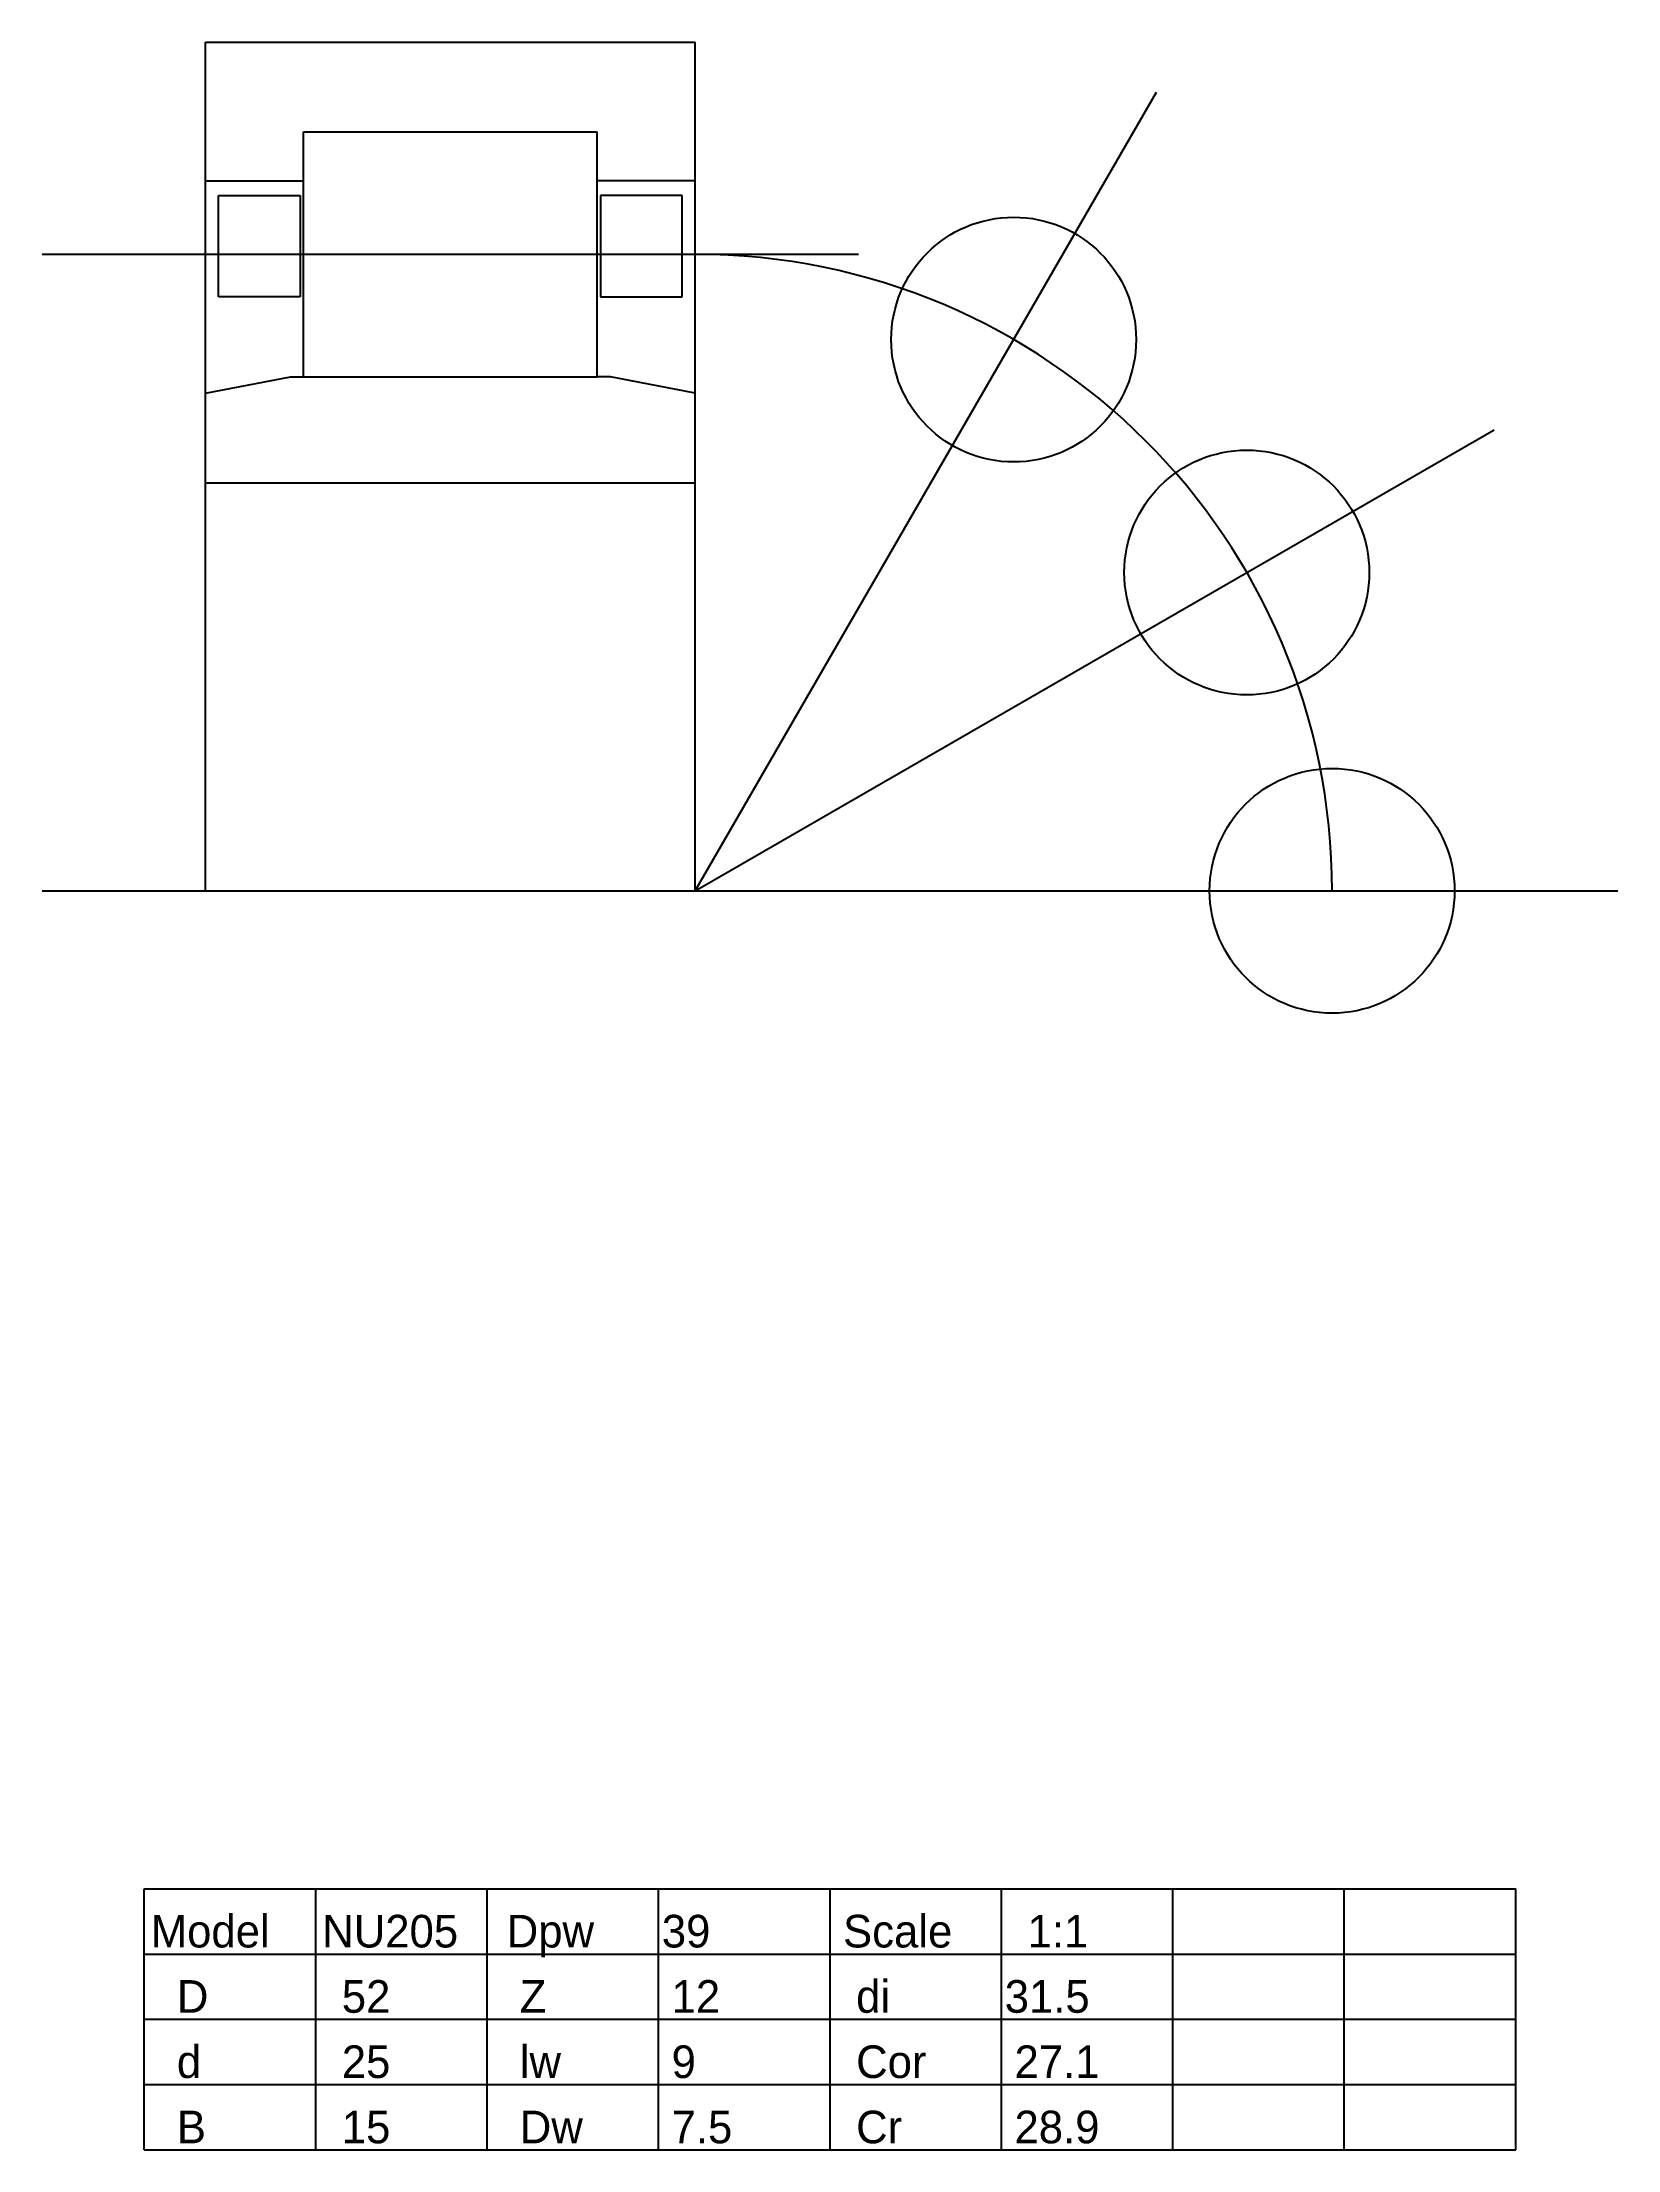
# Model space of a CAD drawing. Extents: x -12.5 to 35.8, y -38.6 to 26.
import ezdxf

# ---------------------------------------------------------------- set-up
doc = ezdxf.new("R2010")
doc.units = 0
doc.header["$MEASUREMENT"] = 0
doc.linetypes.add('Center', pattern=[0])
doc.layers.get('0').update_dxf_attribs({"linetype": 'CONTINUOUS'})

msp = doc.modelspace()

# ---------------------------------------------------------------- linework, layer by layer
at = {"linetype": 'Continuous'}
for p, q in [((-7.5, 26), (7.5, 26)), ((-7.5, 0), (-7.5, 26)), ((7.5, 0), (7.5, 26)), ((7.5, 0), (21.625, 24.465)), ((-4.5, 15.75), (-4.5, 23.25)), ((-4.5, 23.25), (4.5, 23.25)), ((4.5, 15.75), (4.5, 23.25)), ((-7.5, 21.75), (-4.5, 21.75)), ((7.5, 21.75), (4.5, 21.75)), ((-7.1, 18.2), (-7.1, 21.3)), ((-7.1, 21.3), (-4.6, 21.3)), ((-4.6, 21.3), (-4.6, 18.2)), ((7.1, 21.3), (4.6, 21.3)), ((4.6, 21.3), (4.6, 18.2)), ((7.1, 18.2), (7.1, 21.3)), ((-4.6, 18.2), (-7.1, 18.2)), ((4.6, 18.2), (7.1, 18.2)), ((-7.5, 15.25), (-4.9, 15.75)), ((-4.9, 15.75), (-4.5, 15.75)), ((-4.5, 15.75), (4.5, 15.75)), ((4.9, 15.75), (4.5, 15.75)), ((7.5, 15.25), (4.9, 15.75)), ((7.5, 0), (31.965, 14.125)), ((-7.5, 12.5), (7.5, 12.5)), ((-9.375, -30.575), (32.625, -30.575)), ((-9.375, -38.575), (-9.375, -30.575)), ((-4.125, -38.575), (-4.125, -30.575)), ((1.125, -38.575), (1.125, -30.575)), ((6.375, -38.575), (6.375, -30.575)), ((11.625, -38.575), (11.625, -30.575)), ((16.875, -38.575), (16.875, -30.575)), ((22.125, -38.575), (22.125, -30.575)), ((27.375, -38.575), (27.375, -30.575)), ((32.625, -38.575), (32.625, -30.575)), ((-9.375, -32.575), (32.625, -32.575)), ((-9.375, -34.575), (32.625, -34.575)), ((-9.375, -36.575), (32.625, -36.575)), ((-9.375, -38.575), (32.625, -38.575))]:
    msp.add_line(p, q, dxfattribs=at)
at = {"linetype": 'Center'}
for p, q in [((-12.5, 19.5), (12.5, 19.5)), ((-12.5, 0), (35.75, 0))]:
    msp.add_line(p, q, dxfattribs=at)
at = {"linetype": 'Continuous'}
for centre in [(17.25, 16.887), (24.387, 9.75), (27, 0)]:
    msp.add_circle(centre, 3.75, dxfattribs=at)
msp.add_arc((7.5, 0), 19.5, 0, 89.99998, dxfattribs=at)

# ---------------------------------------------------------------- texts
for s, p in [('Model', (-9.175, -32.375)), ('NU205', (-3.925, -32.375)), ('Dpw', (1.725, -32.375)), ('39', (6.475, -32.375)), ('Scale', (12.025, -32.375)), ('1:1', (17.675, -32.375)), ('D', (-8.375, -34.375)), ('52', (-3.325, -34.375)), ('Z', (2.125, -34.375)), ('12', (6.775, -34.375)), ('di', (12.425, -34.375)), ('31.5', (16.975, -34.375)), ('d', (-8.375, -36.375)), ('25', (-3.325, -36.375)), ('lw', (2.125, -36.375)), ('9', (6.775, -36.375)), ('Cor', (12.425, -36.375)), ('27.1', (17.275, -36.375)), ('B', (-8.375, -38.375)), ('15', (-3.325, -38.375)), ('Dw', (2.125, -38.375)), ('7.5', (6.775, -38.375)), ('Cr', (12.425, -38.375)), ('28.9', (17.275, -38.375))]:
    msp.add_text(s, height=1, dxfattribs=at).set_placement(p)

doc.saveas('drawing.dxf')
